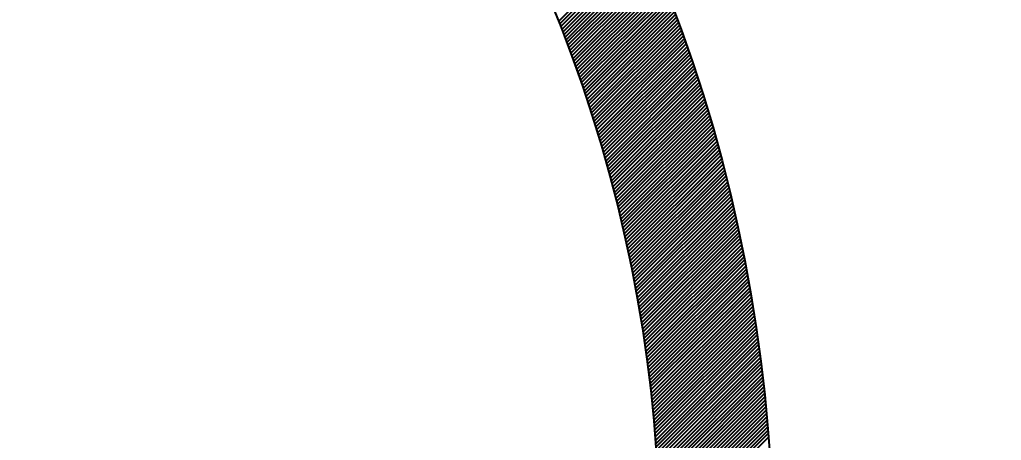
# Model space of a CAD drawing. Header units: inches. Extents: x 21 to 120937, y -15239 to 12027.
# Drawn here: x 2101.31 to 2106.77, y 1071.75 to 1074.09 of the extents above; entities that cross this region are included whole.
import ezdxf

# ---------------------------------------------------------------- set-up
doc = ezdxf.new("R2010")
doc.units = ezdxf.units.IN
doc.header["$MEASUREMENT"] = 0
doc.layers.add('ONDOCS', color=7, linetype='Continuous', lineweight=0)

# ---------------------------------------------------------------- blocks, each defined once
blk = doc.blocks.new('240 BORDER A2')
at = {"layer": 'ONDOCS', "color": 7, "linetype": 'Continuous', "lineweight": -3, "ltscale": 100}
for p, q in [((585.1396, 56.1999), (585.4699, 56.5302)), ((585.1436, 56.1897), (585.4742, 56.5203)), ((585.1476, 56.1796), (585.4784, 56.5105)), ((585.1515, 56.1694), (585.4827, 56.5006)), ((585.1555, 56.1592), (585.4869, 56.4906)), ((585.1594, 56.149), (585.4911, 56.4807)), ((585.1633, 56.1388), (585.4953, 56.4708)), ((585.1672, 56.1285), (585.4995, 56.4608)), ((585.1711, 56.1183), (585.5037, 56.4508)), ((585.175, 56.108), (585.5078, 56.4409)), ((585.1788, 56.0977), (585.512, 56.4309)), ((585.1826, 56.0874), (585.5161, 56.4208)), ((585.1865, 56.077), (585.5202, 56.4108)), ((585.1902, 56.0667), (585.5243, 56.4008)), ((585.194, 56.0563), (585.5284, 56.3907)), ((585.1978, 56.046), (585.5325, 56.3806)), ((585.2015, 56.0356), (585.5365, 56.3705)), ((585.2053, 56.0251), (585.5405, 56.3604)), ((585.209, 56.0147), (585.5446, 56.3503)), ((585.2127, 56.0043), (585.5486, 56.3402)), ((585.2163, 55.9938), (585.5525, 56.33)), ((585.22, 55.9833), (585.5565, 56.3198)), ((585.2236, 55.9728), (585.5605, 56.3097)), ((585.2273, 55.9623), (585.5644, 56.2995)), ((585.2309, 55.9518), (585.5684, 56.2892)), ((585.2345, 55.9412), (585.5723, 56.279)), ((585.238, 55.9306), (585.5762, 56.2688)), ((585.2416, 55.92), (585.58, 56.2585)), ((585.2451, 55.9094), (585.5839, 56.2482)), ((585.2486, 55.8988), (585.5878, 56.2379)), ((585.2521, 55.8882), (585.5916, 56.2276)), ((585.2556, 55.8775), (585.5954, 56.2173)), ((585.2591, 55.8668), (585.5992, 56.207)), ((585.2625, 55.8561), (585.603, 56.1966)), ((585.266, 55.8454), (585.6068, 56.1862)), ((585.2694, 55.8347), (585.6105, 56.1759)), ((585.2728, 55.8239), (585.6143, 56.1655)), ((585.2761, 55.8132), (585.618, 56.155)), ((585.2795, 55.8024), (585.6217, 56.1446)), ((585.2828, 55.7916), (585.6254, 56.1342)), ((585.2862, 55.7808), (585.6291, 56.1237)), ((585.2895, 55.7699), (585.6327, 56.1132)), ((585.2927, 55.7591), (585.6364, 56.1027)), ((585.296, 55.7482), (585.64, 56.0922)), ((585.2993, 55.7373), (585.6436, 56.0817)), ((585.3025, 55.7264), (585.6472, 56.0711)), ((585.3057, 55.7155), (585.6508, 56.0606)), ((585.3089, 55.7045), (585.6544, 56.05)), ((585.3121, 55.6935), (585.6579, 56.0394)), ((585.3152, 55.6825), (585.6615, 56.0288)), ((585.3183, 55.6715), (585.665, 56.0182)), ((585.3215, 55.6605), (585.6685, 56.0075)), ((585.3246, 55.6495), (585.672, 55.9969)), ((585.3276, 55.6384), (585.6754, 55.9862)), ((585.3307, 55.6273), (585.6789, 55.9755)), ((585.3337, 55.6162), (585.6823, 55.9648)), ((585.3367, 55.6051), (585.6857, 55.9541)), ((585.3397, 55.5939), (585.6891, 55.9433)), ((585.3427, 55.5828), (585.6925, 55.9326)), ((585.3457, 55.5716), (585.6959, 55.9218)), ((585.3486, 55.5604), (585.6992, 55.911)), ((585.3516, 55.5492), (585.7026, 55.9002)), ((585.3545, 55.5379), (585.7059, 55.8893)), ((585.3573, 55.5267), (585.7092, 55.8785)), ((585.3602, 55.5154), (585.7124, 55.8676)), ((585.363, 55.5041), (585.7157, 55.8568)), ((585.3659, 55.4928), (585.719, 55.8459)), ((585.3687, 55.4814), (585.7222, 55.835)), ((585.3714, 55.4701), (585.7254, 55.824)), ((585.3742, 55.4587), (585.7286, 55.8131)), ((585.3769, 55.4473), (585.7318, 55.8021)), ((585.3797, 55.4359), (585.7349, 55.7911)), ((585.3824, 55.4244), (585.7381, 55.7801)), ((585.385, 55.413), (585.7412, 55.7691)), ((585.3877, 55.4015), (585.7443, 55.7581)), ((585.3903, 55.39), (585.7474, 55.747)), ((585.393, 55.3785), (585.7505, 55.736)), ((585.3956, 55.3669), (585.7535, 55.7249)), ((585.3981, 55.3553), (585.7566, 55.7138)), ((585.4007, 55.3438), (585.7596, 55.7026)), ((585.4032, 55.3321), (585.7626, 55.6915)), ((585.4057, 55.3205), (585.7656, 55.6803)), ((585.4082, 55.3089), (585.7685, 55.6692)), ((585.4107, 55.2972), (585.7715, 55.658)), ((585.4131, 55.2855), (585.7744, 55.6467)), ((585.4156, 55.2738), (585.7773, 55.6355)), ((585.418, 55.262), (585.7802, 55.6243)), ((585.4204, 55.2503), (585.7831, 55.613)), ((585.4227, 55.2385), (585.7859, 55.6017)), ((585.4251, 55.2267), (585.7888, 55.5904)), ((585.4274, 55.2149), (585.7916, 55.5791)), ((585.4297, 55.203), (585.7944, 55.5677)), ((585.4319, 55.1912), (585.7972, 55.5564)), ((585.4342, 55.1793), (585.7999, 55.545)), ((585.4364, 55.1674), (585.8027, 55.5336)), ((585.4386, 55.1554), (585.8054, 55.5222)), ((585.4408, 55.1435), (585.8081, 55.5107)), ((585.443, 55.1315), (585.8108, 55.4993)), ((585.4451, 55.1195), (585.8134, 55.4878)), ((585.4472, 55.1074), (585.8161, 55.4763)), ((585.4493, 55.0954), (585.8187, 55.4648)), ((585.4514, 55.0833), (585.8213, 55.4533)), ((585.4534, 55.0712), (585.8239, 55.4417)), ((585.4554, 55.0591), (585.8265, 55.4301)), ((585.4574, 55.0469), (585.829, 55.4185)), ((585.4594, 55.0348), (585.8316, 55.4069)), ((585.4614, 55.0226), (585.8341, 55.3953)), ((585.4633, 55.0104), (585.8366, 55.3836)), ((585.4652, 54.9981), (585.839, 55.372)), ((585.4671, 54.9859), (585.8415, 55.3603)), ((585.4689, 54.9736), (585.8439, 55.3486)), ((585.4707, 54.9613), (585.8463, 55.3368)), ((585.4725, 54.9489), (585.8487, 55.3251)), ((585.4743, 54.9366), (585.8511, 55.3133)), ((585.4761, 54.9242), (585.8534, 55.3015)), ((585.4778, 54.9118), (585.8558, 55.2897)), ((585.4795, 54.8993), (585.8581, 55.2779)), ((585.4812, 54.8869), (585.8604, 55.266)), ((585.4829, 54.8744), (585.8626, 55.2542)), ((585.4845, 54.8619), (585.8649, 55.2423)), ((585.4861, 54.8493), (585.8671, 55.2303)), ((585.4877, 54.8368), (585.8693, 55.2184)), ((585.4892, 54.8242), (585.8715, 55.2064)), ((585.4908, 54.8116), (585.8737, 55.1945)), ((585.4923, 54.7989), (585.8758, 55.1825)), ((585.4937, 54.7863), (585.8779, 55.1705)), ((585.4952, 54.7736), (585.88, 55.1584)), ((585.4966, 54.7608), (585.8821, 55.1463)), ((585.498, 54.7481), (585.8842, 55.1343)), ((585.4994, 54.7353), (585.8862, 55.1222)), ((585.5007, 54.7225), (585.8882, 55.11)), ((585.502, 54.7097), (585.8902, 55.0979)), ((585.5033, 54.6968), (585.8922, 55.0857)), ((585.5046, 54.684), (585.8941, 55.0735)), ((585.5058, 54.6711), (585.896, 55.0613)), ((585.507, 54.6581), (585.8979, 55.0491)), ((585.5082, 54.6452), (585.8998, 55.0368)), ((585.5093, 54.6322), (585.9017, 55.0245)), ((585.5105, 54.6191), (585.9035, 55.0122)), ((585.5116, 54.6061), (585.9053, 54.9999)), ((585.5126, 54.593), (585.9071, 54.9875)), ((585.5137, 54.5799), (585.9089, 54.9751)), ((585.5147, 54.5668), (585.9106, 54.9628)), ((585.5156, 54.5536), (585.9124, 54.9503)), ((585.5166, 54.5404), (585.9141, 54.9379)), ((585.5175, 54.5272), (585.9157, 54.9254)), ((585.5184, 54.514), (585.9174, 54.9129)), ((585.5193, 54.5007), (585.919, 54.9004)), ((585.5201, 54.4874), (585.9206, 54.8879)), ((585.5209, 54.474), (585.9222, 54.8753)), ((585.5217, 54.4606), (585.9238, 54.8627)), ((585.5224, 54.4472), (585.9253, 54.8501)), ((585.5231, 54.4338), (585.9268, 54.8375)), ((585.5238, 54.4204), (585.9283, 54.8248)), ((585.5245, 54.4069), (585.9298, 54.8122)), ((585.5251, 54.3933), (585.9312, 54.7995)), ((585.5257, 54.3798), (585.9326, 54.7867)), ((585.5262, 54.3662), (585.934, 54.774)), ((585.5267, 54.3526), (585.9354, 54.7612)), ((585.5272, 54.3389), (585.9367, 54.7484)), ((585.5277, 54.3252), (585.938, 54.7356)), ((585.5281, 54.3115), (585.9393, 54.7227)), ((585.5285, 54.2978), (585.9406, 54.7098)), ((585.5288, 54.284), (585.9418, 54.6969)), ((585.5292, 54.2702), (585.943, 54.684)), ((585.5295, 54.2563), (585.9442, 54.671)), ((585.5297, 54.2424), (585.9453, 54.658)), ((585.5299, 54.2285), (585.9465, 54.645)), ((585.5301, 54.2146), (585.9476, 54.632)), ((585.5303, 54.2006), (585.9487, 54.6189)), ((585.5304, 54.1865), (585.9497, 54.6059)), ((585.5305, 54.1725), (585.9508, 54.5927))]:
    blk.add_line(p, q, dxfattribs=at)
at = {"layer": 'ONDOCS', "color": 7, "linetype": 'Continuous', "lineweight": -3, "ltscale": 100, "extrusion": (0, 0, -1)}
for centre, radius, start, end in [((-579.9319, 54.1274), 6.0368, 341.37984, 224.49645), ((-579.9368, 54.1454), 5.5937, 344.8891, 224.527)]:
    blk.add_arc(centre, radius, start, end, dxfattribs=at)

msp = doc.modelspace()

# ---------------------------------------------------------------- block references
at = {"xscale": 1.44, "yscale": 1.44, "zscale": 1.44}
msp.add_blockref('240 BORDER A2', (1261.7092, 993.152), dxfattribs=at)

doc.saveas('drawing.dxf')
